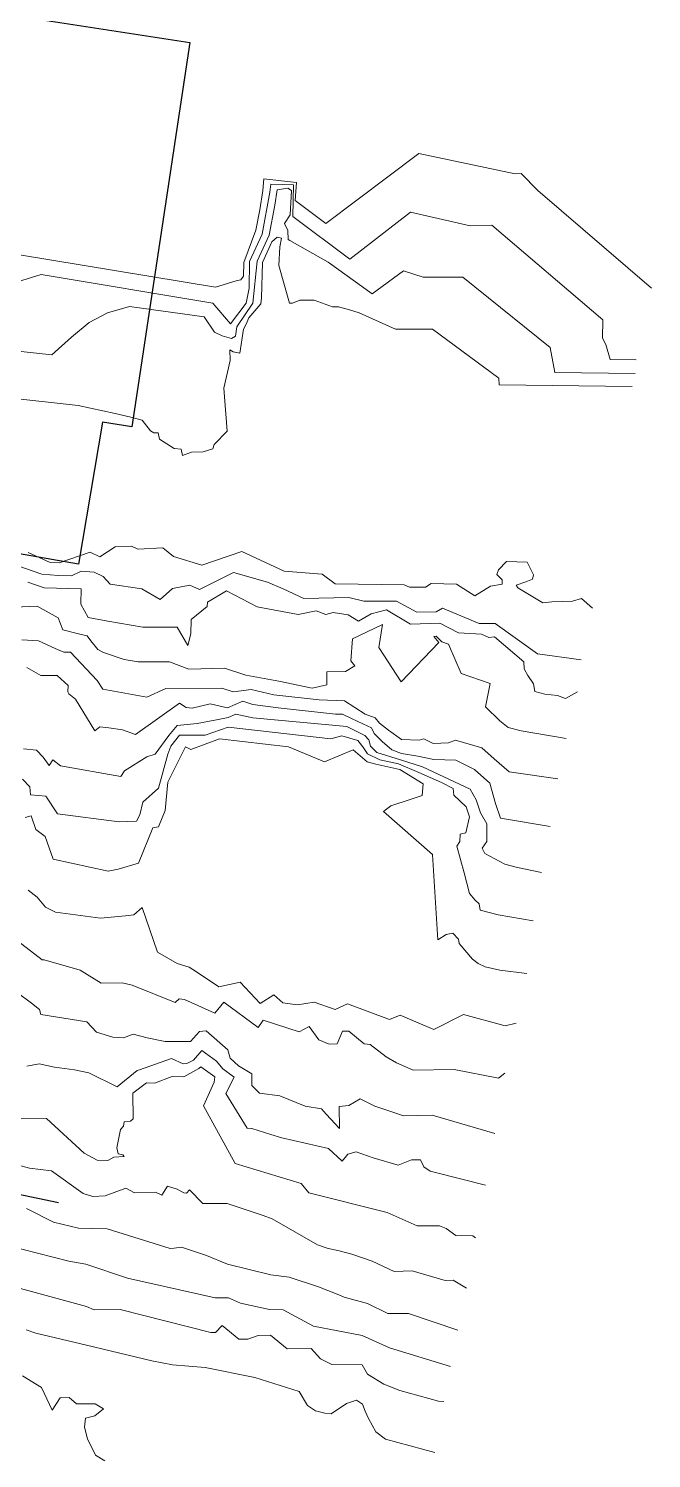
# Model space of a CAD drawing. Header units: metres. Extents: x 683 to 917, y -108 to 80.
# Drawn here: x 888.2 to 917.5, y -22.3 to 45.1 of the extents above; entities that cross this region are included whole.
import ezdxf

# ---------------------------------------------------------------- set-up
doc = ezdxf.new("R2010")
doc.units = ezdxf.units.M
doc.layers.add('Cadastre with houses', color=6, linetype='Continuous')

msp = doc.modelspace()

# ---------------------------------------------------------------- linework, layer by layer
at = {"lineweight": 0}
for points, elevation in [([(887.653, 34.443), (896.974, 32.909), (897.944, 33.196), (898.162, 33.255), (898.281, 33.424), (898.31, 34.067), (898.874, 35.581), (899.052, 36.55), (899.201, 37.461), (899.24, 38.005), (900.784, 37.837), (900.725, 36.986), (902.169, 35.897), (906.543, 39.202), (911.075, 38.233), (911.362, 38.252), (912.144, 37.451), (917.487, 32.85)], 53), ([(885.258, 32.424), (888.761, 33.493), (896.846, 32.147), (897.677, 31.177), (898.409, 32.147), (898.548, 32.86), (898.577, 34.106), (899.171, 35.403), (899.527, 37.372), (899.577, 37.748), (900.646, 37.728), (900.606, 36.224), (903.297, 34.215), (906.147, 36.442), (908.958, 35.798), (909.977, 35.818), (915.201, 31.365), (915.192, 30.504), (915.34, 30.198), (915.548, 29.495), (916.765, 29.485)], 52.5), ([(916.72, 28.842), (912.94, 28.882), (912.723, 30.069), (908.606, 33.374), (906.746, 33.374), (905.816, 33.671), (904.351, 32.582), (902.273, 34.087), (900.472, 35.096), (900.393, 35.155), (900.383, 35.571), (900.215, 35.907), (900.492, 36.303), (900.552, 37.451), (900.373, 37.57), (899.879, 37.49), (899.76, 36.758), (899.503, 35.353), (898.929, 34.126), (898.731, 32.147), (897.979, 31.039), (897.919, 30.603), (897.731, 30.485), (897.286, 30.613), (896.93, 30.782), (896.435, 31.504), (892.922, 31.989), (891.883, 31.692), (891.022, 31.237), (890.191, 30.554), (889.271, 29.723), (886.51, 30.02)], 52), ([(886.965, 27.724), (890.508, 27.328), (892.249, 26.962), (892.982, 26.784), (893.516, 26.635), (893.912, 26.141), (894.07, 26.042), (894.278, 26.042), (894.327, 25.745), (895.03, 25.309), (895.347, 25.28), (895.416, 24.983), (895.841, 25.141), (896.386, 25.151), (896.851, 25.29), (896.91, 25.497), (897.524, 26.121), (897.355, 28.149), (897.662, 29.446), (897.652, 29.96), (897.801, 29.851), (898.117, 29.792), (898.295, 30.92), (898.414, 31.167), (898.543, 31.454), (899.097, 32.117), (899.137, 32.404), (899.176, 34.067), (899.621, 35.046), (899.879, 35.254), (900.077, 35.215), (899.997, 34.799), (899.948, 33.918), (900.453, 32.157), (900.601, 32.147), (900.947, 32.295), (901.61, 32.286), (902.481, 31.979), (902.758, 31.979), (903.273, 31.84), (903.738, 31.692), (905.44, 30.92), (907.191, 30.93), (910.308, 28.624), (910.328, 28.308), (916.582, 28.229)], 51.5), ([(888.15, 20.414), (889.192, 19.933), (889.609, 19.917), (891.068, 20.43), (891.534, 20.205), (892.255, 20.671), (893.009, 20.703), (893.314, 20.558), (894.484, 20.622), (894.997, 20.222), (896.329, 19.805), (898.205, 20.462), (900.209, 19.532), (901.989, 19.388), (902.599, 18.939), (905.854, 18.89), (906.095, 18.778), (906.849, 18.778), (907.121, 18.955), (908.308, 18.923), (909.174, 18.361), (909.912, 18.826), (910.457, 18.923), (910.457, 19.115), (910.216, 19.372), (910.297, 19.596), (910.665, 19.981), (911.644, 19.949), (911.932, 19.356), (911.884, 19.147), (911.579, 19.035), (911.13, 18.874), (911.195, 18.746), (912.381, 18.041), (912.798, 18.089), (913.776, 18.121), (914.193, 18.249), (914.723, 17.784)], 51), ([(887.669, 19.781), (888.791, 19.396), (889.577, 19.331), (890.186, 19.315), (890.652, 19.524), (891.261, 19.476), (891.678, 19.283), (892.015, 18.915), (893.506, 18.69), (894.372, 18.193), (894.949, 18.706), (895.767, 18.866), (896.216, 18.674), (897.82, 19.46), (899.424, 19.011), (900.161, 18.69), (901.123, 18.241), (903.24, 18.289), (903.946, 18.113), (905.485, 18.113), (906.448, 17.6), (907.362, 17.616), (907.65, 17.792), (909.382, 17.07), (910.136, 17.07), (912.125, 15.643), (914.177, 15.354)], 50.5), ([(888.134, 19.018), (888.903, 18.741), (890.647, 18.693), (890.635, 17.971), (890.972, 17.346), (891.898, 17.177), (893.546, 16.889), (895.17, 16.889), (895.675, 16.035), (895.807, 16.576), (895.831, 17.261), (896.577, 17.863), (896.601, 18.067), (897.491, 18.609), (898.934, 17.851), (900.859, 17.49), (901.713, 17.658), (902.17, 17.49), (902.507, 17.586), (903.216, 17.466), (903.697, 17.177), (904.299, 17.514), (905.02, 17.707), (906.151, 17.033), (907.522, 17.081), (908.412, 16.624), (909.495, 16.564), (909.831, 16.408), (910.096, 16.444), (911.491, 15.253), (911.503, 14.928), (911.672, 14.615), (911.936, 14.231), (911.996, 13.87), (912.465, 13.737), (913.067, 13.677), (913.452, 13.533), (914.017, 13.846)], 50), ([(913.473, 11.643), (911.362, 12.008), (910.753, 12.17), (910.347, 12.475), (909.677, 13.144), (909.9, 14.241), (908.541, 14.707), (907.932, 16.087), (907.617, 16.209), (907.363, 16.473), (907.242, 16.453), (907.475, 16.169), (905.709, 14.322), (904.664, 15.935), (904.836, 17.021), (903.426, 16.351), (903.334, 15.306), (903.527, 15.073), (903.091, 14.799), (902.218, 14.789), (902.218, 14.18), (901.518, 14.027), (899.955, 14.342), (898.402, 14.636), (897.388, 14.961), (895.713, 14.92), (894.81, 15.255), (893.328, 15.255), (892.669, 15.377), (891.705, 15.692), (891.431, 15.844), (891.096, 16.25), (890.923, 16.483), (890.527, 16.585), (889.787, 16.767), (889.563, 17.336), (888.569, 17.874), (887.524, 17.833)], 49.5), ([(887.848, 16.29), (888.64, 16.25), (889.431, 15.885), (889.837, 15.722), (890.142, 15.722), (891.4, 14.383), (891.664, 13.977), (893.734, 13.591), (894.627, 13.997), (897.246, 14.017), (897.814, 13.855), (898.646, 13.956), (899.722, 13.713), (901.853, 13.469), (903.05, 13.429), (904.014, 12.799), (904.491, 12.617), (904.694, 12.373), (905.11, 12.048), (905.729, 11.602), (906.562, 11.572), (906.775, 11.632), (907.211, 11.419), (907.942, 11.44), (908.267, 11.572), (909.505, 11.206), (910.093, 10.699), (910.793, 10.08), (913.087, 9.745)], 49), ([(912.73, 7.508), (910.386, 7.904), (910.157, 8.589), (909.883, 9.548), (909.168, 10.188), (908.285, 10.629), (907.25, 10.659), (906.489, 10.812), (905.728, 10.949), (905.271, 11.116), (904.814, 11.512), (904.434, 11.892), (904.312, 12.151), (903.901, 12.334), (903.368, 12.593), (902.942, 12.791), (902.615, 12.794), (899.928, 13.099), (898.733, 13.251), (898.261, 13.403), (897.538, 13.091), (896.724, 13.289), (895.871, 13.076), (895.597, 13.106), (895.277, 13.32), (893.207, 11.843), (892.598, 12.056), (891.944, 12.147), (891.533, 12.193), (891.289, 12.01), (890.376, 13.502), (890.071, 13.746), (890.026, 13.852), (890.041, 14.142), (889.523, 14.613), (888.747, 14.613), (888.092, 14.994)], 48.5), ([(887.884, 9.742), (888.229, 9.377), (888.26, 8.991), (888.99, 8.931), (889.538, 8.098), (892.441, 7.733), (893.253, 7.764), (893.405, 8.048), (893.557, 8.646), (894.288, 9.316), (894.724, 10.909), (894.866, 11.295), (895.272, 11.813), (896.48, 11.813), (897.566, 12.188), (902.406, 11.63), (902.914, 11.772), (903.675, 11.559), (903.908, 11.265), (904.132, 10.93), (904.7, 10.646), (905.583, 10.463), (906.547, 10.047), (907.602, 9.58), (908.16, 9.296), (908.181, 8.981), (908.769, 8.433), (908.922, 7.966), (908.759, 7.205), (908.485, 7.144), (908.475, 6.799), (908.333, 6.586), (908.668, 5.318), (908.922, 4.354), (909.196, 4.029), (909.388, 3.867), (909.429, 3.562), (910.281, 3.339), (911.915, 3.065)], 47.5), ([(887.933, 11.162), (888.542, 11.101), (888.861, 10.766), (889.135, 10.385), (889.318, 10.644), (889.668, 10.37), (892.515, 9.853), (892.682, 10.127), (893.732, 10.781), (894.128, 10.918), (894.767, 11.786), (895.163, 12.258), (896.107, 12.349), (896.944, 12.517), (897.568, 12.638), (897.934, 12.791), (898.725, 12.623), (903.155, 12.212), (904.007, 11.786), (904.19, 11.588), (904.266, 11.284), (904.571, 10.994), (905.682, 10.644), (906.717, 10.309), (908.955, 9.259), (909.244, 8.757), (909.442, 8.148), (909.746, 7.63), (909.746, 6.793), (909.518, 6.489), (909.64, 6.23), (910.584, 5.727), (911.192, 5.575), (912.319, 5.332)], 48), ([(911.618, 0.579), (910.355, 0.746), (909.67, 0.898), (909.335, 1.05), (909.061, 1.264), (908.437, 1.994), (908.407, 2.207), (908.148, 2.481), (907.828, 2.42), (907.432, 2.162), (907.189, 6.18), (904.875, 8.22), (905.225, 8.479), (906.138, 8.783), (906.702, 8.966), (906.747, 9.514), (905.651, 10.184), (904.51, 10.443), (904.114, 10.549), (903.444, 11.112), (902.104, 10.549), (900.4, 11.265), (897.157, 11.63), (895.802, 11.128), (895.559, 11.265), (894.722, 9.59), (894.6, 8.266), (894.295, 7.49), (894.021, 7.444), (893.352, 5.785), (892.393, 5.495), (891.921, 5.404), (889.333, 5.967), (888.952, 7.033), (888.511, 7.368), (888.298, 8.007), (888.009, 7.931)], 47), ([(888.146, 4.506), (888.572, 4.171), (888.968, 3.714), (889.439, 3.471), (891.555, 3.182), (892.727, 3.303), (893.123, 3.349), (893.519, 3.684), (894.234, 1.583), (894.752, 1.294), (895.163, 1.05), (895.726, 0.883), (896.076, 0.655), (897.127, -0.046), (898.131, 0.183), (899.075, -0.822), (899.715, -0.426), (900.141, -0.791), (900.826, -0.898), (901.617, -0.761), (902.607, -1.111), (903.185, -0.852), (905.164, -1.583), (905.666, -1.385), (907.25, -2.055), (908.65, -1.355), (910.599, -1.887), (911.116, -1.75)], 46.5), ([(910.591, -4.108), (910.286, -4.352), (908.201, -3.941), (906.268, -3.971), (905.491, -3.621), (905.004, -3.347), (904.258, -2.753), (903.969, -2.723), (903.254, -2.129), (902.949, -2.129), (902.691, -2.723), (902.325, -2.738), (901.838, -2.54), (901.381, -1.916), (900.91, -2.16), (899.22, -1.612), (898.976, -1.962), (897.363, -0.759), (896.936, -1.277), (895.506, -0.637), (895.262, -0.607), (895.079, -0.79), (893.055, 0.032), (892.583, 0.139), (891.593, 0.124), (890.604, 0.748), (888.899, 1.22), (888.808, 1.22), (887.247, 2.438)], 46), ([(887.636, -0.31), (888.313, -0.812), (888.686, -1.117), (888.754, -1.353), (890.908, -1.688), (891.365, -2.175), (892.141, -2.418), (892.644, -2.449), (893.1, -2.266), (893.755, -2.449), (894.607, -2.616), (895.795, -2.616), (896.221, -2.144), (896.525, -2.114), (897.545, -3.012), (897.667, -3.408), (898.048, -3.758), (898.687, -4.138), (898.687, -4.686), (899.037, -5.052), (899.996, -5.174), (901.184, -5.661), (901.96, -5.783), (902.173, -6.041), (902.812, -6.711), (902.797, -5.676), (903.239, -5.63), (903.787, -5.326), (904.472, -5.661), (905.324, -5.95), (905.826, -6.117), (907.166, -6.087), (910.119, -6.955)], 45.5), ([(909.676, -9.388), (907.33, -8.789), (907.073, -8.72), (906.782, -8.523), (906.627, -8.198), (906.199, -8.198), (905.566, -8.438), (904.393, -8.095), (903.596, -7.821), (903.202, -7.924), (902.928, -8.249), (902.295, -7.659), (900.094, -7.162), (899.58, -6.991), (898.673, -6.717), (898.459, -6.7), (897.457, -5.064), (897.842, -4.302), (897.32, -3.9), (897.02, -3.549), (896.335, -3.043), (895.933, -3.497), (895.624, -3.66), (895.453, -3.668), (894.905, -3.42), (893.398, -3.96), (893.278, -3.977), (892.336, -4.747), (891.009, -4.097), (890.341, -3.96), (889.399, -3.823), (888.663, -3.668), (888.098, -3.788)], 45), ([(887.779, -6.231), (889.012, -6.248), (890.793, -7.875), (891.397, -8.209), (891.91, -8.226), (892.184, -8.072), (892.664, -8.038), (892.613, -7.952), (892.39, -7.901), (892.321, -7.627), (892.493, -6.77), (892.647, -6.599), (892.664, -6.394), (892.972, -6.376), (893.092, -6.257), (893.075, -5.058), (893.726, -4.561), (894.102, -4.578), (894.924, -4.27), (895.473, -4.287), (896.192, -3.893), (896.273, -3.808), (896.943, -4.287), (896.909, -4.533), (896.404, -5.646), (897.894, -8.361), (901.01, -9.311), (901.361, -9.739), (905.052, -10.673), (906.456, -11.306), (907.518, -11.306), (907.826, -11.426), (908.289, -11.752), (909.076, -11.769), (909.213, -11.871)], 44.5), ([(908.781, -14.24), (908.152, -13.855), (907.779, -13.88), (906.225, -13.418), (905.377, -13.444), (904.35, -12.969), (903.386, -12.635), (902.731, -12.455), (902.269, -12.365), (901.768, -12.198), (899.636, -10.965), (899.212, -10.811), (897.517, -10.246), (896.374, -10.246), (895.744, -9.603), (895.603, -9.758), (895.475, -9.745), (895.166, -9.565), (894.704, -9.436), (894.447, -9.86), (894.152, -9.706), (893.163, -9.745), (892.752, -9.526), (891.776, -9.886), (891.198, -9.912), (890.748, -9.783), (889.245, -8.704), (888.218, -8.576), (887.64, -8.422)], 44), ([(888.077, -10.49), (889.348, -11.132), (890.53, -11.402), (891.878, -11.44), (894.832, -12.365), (895.025, -12.352), (895.372, -12.301), (896.554, -12.699), (897.53, -13.11), (899.572, -13.611), (900.432, -13.713), (901.82, -14.176), (902.693, -14.523), (903.027, -14.651), (904.131, -14.959), (905.082, -15.422), (906.058, -15.422), (908.37, -16.218)], 43.5), ([(908.03, -17.92), (905.153, -17.046), (903.868, -16.468), (901.582, -16.019), (900.156, -15.248), (899.514, -15.235), (898.14, -14.94), (897.575, -14.683), (896.958, -14.683), (892.835, -13.758), (890.87, -13.103), (890.074, -12.962), (886.362, -12.025)], 43), ([(886.388, -13.874), (890.896, -15.094), (891.255, -15.248), (892.476, -15.235), (896.753, -16.327), (896.971, -16.327), (897.292, -15.993), (898.076, -16.635), (898.487, -16.635), (898.975, -16.456), (899.565, -16.443), (900.349, -17.085), (901.466, -17.072), (901.916, -17.56), (902.442, -17.83), (903.881, -17.843), (904.125, -18.279), (904.896, -18.755), (905.641, -19.05), (907.464, -19.551), (907.721, -19.577)], 42.5), ([(907.298, -21.98), (904.979, -21.341), (904.513, -21.005), (904.177, -20.376), (904.015, -20.029), (903.896, -19.704), (903.614, -19.509), (903.137, -19.661), (902.422, -20.159), (902.118, -20.127), (901.674, -20.008), (901.305, -19.758), (900.915, -19.108), (898.816, -18.442), (896.486, -17.965), (894.947, -17.846), (893.972, -17.651), (890.894, -16.924), (888.51, -16.361), (888.054, -16.198)], 42), ([(887.889, -18.36), (888.778, -18.913), (889.276, -19.975), (889.656, -19.401), (890.089, -19.39), (890.425, -19.682), (891.314, -19.682), (891.693, -19.921), (891.292, -20.246), (890.859, -20.354), (890.804, -20.777), (890.945, -21.33), (891.325, -22.099), (891.769, -22.37)], 41.5)]:
    msp.add_lwpolyline(points, dxfattribs=dict(at, elevation=elevation))
at = {"layer": 'Cadastre with houses'}
for points in [[(882.982, 21.185, 57), (884.035, 27.604, 57), (882.947, 27.768, 57), (884.069, 34.201, 57), (878.008, 35.117, 57), (878.999, 40.876, 57), (882.86, 40.29, 57), (883.912, 46.25, 57), (895.758, 44.426, 57), (893.026, 26.331, 57), (891.651, 26.552, 57), (890.516, 19.865, 57), (882.982, 21.185, 57)], [(835.408, 0.876, 46), (850.103, -2.735, 45.1), (869.785, -6.455, 45.3), (877.389, -7.793, 47), (883.127, -8.845, 47), (889.575, -10.206, 45.9)]]:
    msp.add_polyline3d(points, dxfattribs=at)

doc.saveas('drawing.dxf')
